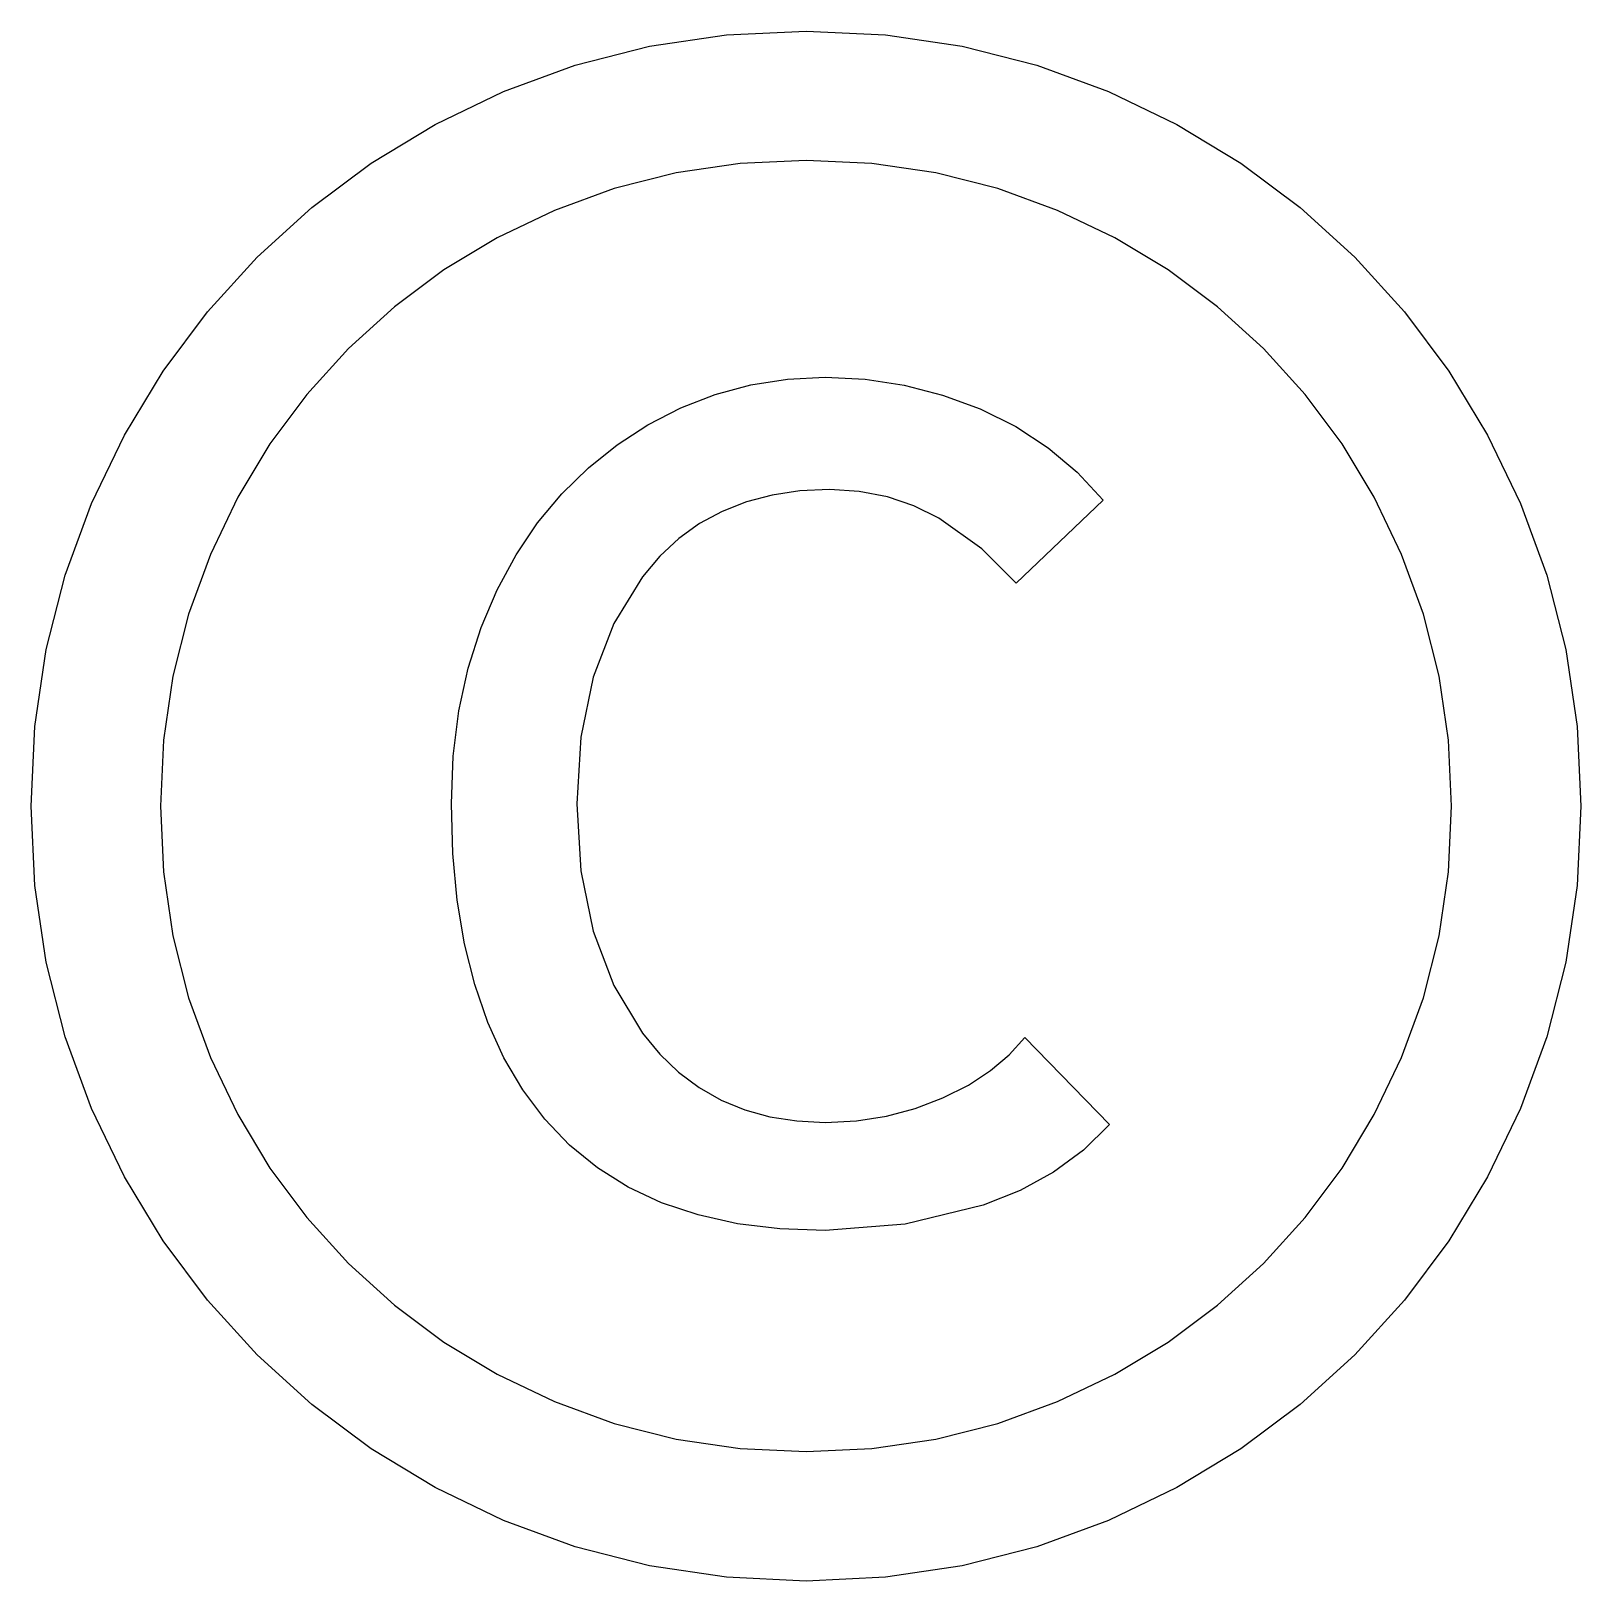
# Model space of a CAD drawing. Extents: x 0.8 to 11, y 0 to 10.1.
import ezdxf

# ---------------------------------------------------------------- set-up
doc = ezdxf.new("R2010")
doc.units = 0
doc.layers.get('0').update_dxf_attribs({"linetype": 'CONTINUOUS'})

msp = doc.modelspace()

# ---------------------------------------------------------------- linework, layer by layer
at = {"color": 0}
for p, q in [((5.38319, 10.1142), (5.90278, 10.1389)), ((5.90278, 10.1389), (6.42231, 10.1142)), ((4.39361, 9.91624), (4.88015, 10.0399)), ((4.88015, 10.0399), (5.38319, 10.1142)), ((6.42231, 10.1142), (6.92535, 10.0399)), ((6.92535, 10.0399), (7.41189, 9.91624)), ((3.92361, 9.74306), (4.39361, 9.91624)), ((7.41189, 9.91624), (7.88194, 9.74306)), ((3.47656, 9.52692), (3.92361, 9.74306)), ((7.88194, 9.74306), (8.32894, 9.52692)), ((3.05903, 9.27431), (3.47656, 9.52692)), ((8.32894, 9.52692), (8.74647, 9.27431)), ((2.671, 8.98525), (3.05903, 9.27431)), ((5.47179, 9.27132), (5.05382, 9.21013)), ((5.90278, 9.29167), (5.47179, 9.27132)), ((6.33376, 9.27132), (5.90278, 9.29167)), ((6.75174, 9.21013), (6.33376, 9.27132)), ((8.74647, 9.27431), (9.1345, 8.98525)), ((5.05382, 9.21013), (4.64887, 9.10812)), ((7.15668, 9.10812), (6.75174, 9.21013)), ((4.64887, 9.10812), (4.25694, 8.96528)), ((7.54861, 8.96528), (7.15668, 9.10812)), ((2.3125, 8.65972), (2.671, 8.98525)), ((4.25694, 8.96528), (3.88368, 8.78646)), ((7.92182, 8.78651), (7.54861, 8.96528)), ((9.1345, 8.98525), (9.49306, 8.65972)), ((3.88368, 8.78646), (3.53472, 8.57639)), ((8.27078, 8.57644), (7.92182, 8.78651)), ((1.98697, 8.30122), (2.3125, 8.65972)), ((9.49306, 8.65972), (9.81858, 8.30122)), ((3.53472, 8.57639), (3.21007, 8.33513)), ((8.59543, 8.33513), (8.27078, 8.57644)), ((3.21007, 8.33513), (2.90972, 8.0625)), ((8.89583, 8.0625), (8.59543, 8.33513)), ((1.69792, 7.91319), (1.98697, 8.30122)), ((9.81858, 8.30122), (10.1076, 7.91319)), ((2.90972, 8.0625), (2.6371, 7.76215)), ((9.1684, 7.76215), (8.89583, 8.0625)), ((1.44531, 7.49567), (1.69792, 7.91319)), ((10.1076, 7.91319), (10.3602, 7.49567)), ((5.30897, 7.76178), (5.54161, 7.82471)), ((5.54161, 7.82471), (5.78119, 7.86247)), ((5.78119, 7.86247), (6.02778, 7.875)), ((6.02778, 7.875), (6.28906, 7.86197)), ((6.28906, 7.86197), (6.54514, 7.82292)), ((6.54514, 7.82292), (6.796, 7.75781)), ((2.6371, 7.76215), (2.39583, 7.4375)), ((5.08333, 7.67361), (5.30897, 7.76178)), ((6.796, 7.75781), (7.04167, 7.66667)), ((9.40972, 7.4375), (9.1684, 7.76215)), ((4.86806, 7.56293), (5.08333, 7.67361)), ((7.04167, 7.66667), (7.27425, 7.55126)), ((4.66667, 7.43229), (4.86806, 7.56293)), ((7.27425, 7.55126), (7.48611, 7.41325)), ((1.22917, 7.04861), (1.44531, 7.49567)), ((2.39583, 7.4375), (2.18576, 7.08854)), ((4.47917, 7.28168), (4.66667, 7.43229)), ((7.48611, 7.41325), (7.67708, 7.25265)), ((9.61974, 7.08854), (9.40972, 7.4375)), ((10.3602, 7.49567), (10.5764, 7.04861)), ((4.30556, 7.11111), (4.47917, 7.28168)), ((7.67708, 7.25265), (7.84722, 7.06944)), ((4.14751, 6.92106), (4.30556, 7.11111)), ((5.68229, 7.10331), (5.51258, 7.05881)), ((5.86328, 7.12999), (5.68229, 7.10331)), ((6.05556, 7.13889), (5.86328, 7.12999)), ((6.25125, 7.12717), (6.05556, 7.13889)), ((6.43571, 7.09201), (6.25125, 7.12717)), ((1.05599, 6.57861), (1.22917, 7.04861)), ((2.18576, 7.08854), (2.00694, 6.71528)), ((5.35417, 6.99653), (5.20703, 6.91644)), ((5.51258, 7.05881), (5.35417, 6.99653)), ((6.60889, 7.03342), (6.43571, 7.09201)), ((6.77083, 6.95139), (6.60889, 7.03342)), ((7.84722, 7.06944), (7.27778, 6.52778)), ((9.79861, 6.71528), (9.61974, 7.08854)), ((10.5764, 7.04861), (10.7496, 6.57861)), ((4.00689, 6.71186), (4.14751, 6.92106)), ((5.20703, 6.91644), (5.07118, 6.81858)), ((7.05376, 6.75174), (6.77083, 6.95139)), ((5.07118, 6.81858), (4.94661, 6.7029)), ((2.00694, 6.71528), (1.8641, 6.32335)), ((3.88363, 6.48356), (4.00689, 6.71186)), ((4.94661, 6.7029), (4.83333, 6.56944)), ((7.27778, 6.52778), (7.05376, 6.75174)), ((9.9414, 6.32335), (9.79861, 6.71528)), ((0.932292, 6.09207), (1.05599, 6.57861)), ((4.83333, 6.56944), (4.64492, 6.26307)), ((10.7496, 6.57861), (10.8733, 6.09207)), ((3.77778, 6.23611), (3.88363, 6.48356)), ((1.8641, 6.32335), (1.7621, 5.9184)), ((10.0434, 5.9184), (9.9414, 6.32335)), ((3.69271, 5.97136), (3.77778, 6.23611)), ((4.64492, 6.26307), (4.51036, 5.91325)), ((0.858072, 5.58903), (0.932292, 6.09207)), ((10.8733, 6.09207), (10.9475, 5.58903)), ((1.7621, 5.9184), (1.7009, 5.50043)), ((3.63194, 5.69097), (3.69271, 5.97136)), ((4.51036, 5.91325), (4.42964, 5.52001)), ((10.1046, 5.50043), (10.0434, 5.9184)), ((3.59549, 5.39501), (3.63194, 5.69097)), ((0.833333, 5.06944), (0.858072, 5.58903)), ((10.9475, 5.58903), (10.9722, 5.06944)), ((1.7009, 5.50043), (1.68056, 5.06944)), ((4.42964, 5.52001), (4.40278, 5.08333)), ((10.125, 5.06944), (10.1046, 5.50043)), ((3.58333, 5.08333), (3.59549, 5.39501)), ((3.59289, 4.75944), (3.58333, 5.08333)), ((4.40278, 5.08333), (4.42964, 4.64583)), ((0.858072, 4.54992), (0.833333, 5.06944)), ((1.68056, 5.06944), (1.7009, 4.63846)), ((10.1046, 4.63846), (10.125, 5.06944)), ((10.9722, 5.06944), (10.9475, 4.54992)), ((3.62153, 4.45443), (3.59289, 4.75944)), ((1.7009, 4.63846), (1.7621, 4.22049)), ((4.42964, 4.64583), (4.51036, 4.25)), ((10.0434, 4.22049), (10.1046, 4.63846)), ((0.932292, 4.04688), (0.858072, 4.54992)), ((10.9475, 4.54992), (10.8733, 4.04688)), ((3.66928, 4.16829), (3.62153, 4.45443)), ((1.7621, 4.22049), (1.8641, 3.81554)), ((3.73611, 3.90104), (3.66928, 4.16829)), ((4.51036, 4.25), (4.64492, 3.89583)), ((9.9414, 3.81554), (10.0434, 4.22049)), ((1.05599, 3.56033), (0.932292, 4.04688)), ((10.8733, 4.04688), (10.7496, 3.56033)), ((3.82206, 3.65267), (3.73611, 3.90104)), ((4.64492, 3.89583), (4.83333, 3.58333)), ((1.8641, 3.81554), (2.00694, 3.42361)), ((9.79861, 3.42361), (9.9414, 3.81554)), ((3.92708, 3.42318), (3.82206, 3.65267)), ((1.22917, 3.09028), (1.05599, 3.56033)), ((4.83333, 3.58333), (4.94618, 3.44661)), ((7.23221, 3.44233), (7.33333, 3.55556)), ((7.33333, 3.55556), (7.88889, 2.98611)), ((10.7496, 3.56033), (10.5764, 3.09028)), ((2.00694, 3.42361), (2.18576, 3.0504)), ((4.05122, 3.21257), (3.92708, 3.42318)), ((4.94618, 3.44661), (5.06944, 3.32813)), ((7.10938, 3.3386), (7.23221, 3.44233)), ((9.61979, 3.0504), (9.79861, 3.42361)), ((5.06944, 3.32813), (5.20313, 3.22786)), ((6.96485, 3.24442), (7.10938, 3.3386)), ((4.19444, 3.02083), (4.05122, 3.21257)), ((5.20313, 3.22786), (5.34722, 3.14583)), ((5.34722, 3.14583), (5.50168, 3.08203)), ((6.61762, 3.08985), (6.79861, 3.15972)), ((6.79861, 3.15972), (6.96485, 3.24442)), ((1.44531, 2.64328), (1.22917, 3.09028)), ((2.18576, 3.0504), (2.39583, 2.70144)), ((5.50168, 3.08203), (5.66661, 3.03646)), ((6.42882, 3.03993), (6.61762, 3.08985)), ((9.40972, 2.70144), (9.61979, 3.0504)), ((10.5764, 3.09028), (10.3602, 2.64328)), ((4.35672, 2.84993), (4.19444, 3.02083)), ((5.66661, 3.03646), (5.84196, 3.00911)), ((5.84196, 3.00911), (6.02778, 3)), ((6.02778, 3), (6.23221, 3.00999)), ((6.23221, 3.00999), (6.42882, 3.03993)), ((7.88889, 2.98611), (7.71744, 2.81776)), ((4.53814, 2.70182), (4.35672, 2.84993)), ((7.71744, 2.81776), (7.52257, 2.67367)), ((1.69792, 2.22575), (1.44531, 2.64328)), ((2.39583, 2.70144), (2.6371, 2.37679)), ((4.73867, 2.5765), (4.53814, 2.70182)), ((7.52257, 2.67367), (7.30419, 2.55387)), ((9.1684, 2.37679), (9.40972, 2.70144)), ((10.3602, 2.64328), (10.1076, 2.22575)), ((4.95828, 2.47396), (4.73867, 2.5765)), ((7.30419, 2.55387), (7.0625, 2.45833)), ((5.197, 2.39421), (4.95828, 2.47396)), ((7.0625, 2.45833), (6.55035, 2.33333)), ((2.6371, 2.37679), (2.90972, 2.07639)), ((5.45481, 2.33724), (5.197, 2.39421)), ((5.73172, 2.30306), (5.45481, 2.33724)), ((6.55035, 2.33333), (6.02778, 2.29167)), ((8.89583, 2.07639), (9.1684, 2.37679)), ((6.02778, 2.29167), (5.73172, 2.30306)), ((1.98697, 1.83772), (1.69792, 2.22575)), ((10.1076, 2.22575), (9.81858, 1.83772)), ((2.90972, 2.07639), (3.21007, 1.80382)), ((8.59543, 1.80382), (8.89583, 2.07639)), ((2.3125, 1.47917), (1.98697, 1.83772)), ((9.81858, 1.83772), (9.49306, 1.47917)), ((3.21007, 1.80382), (3.53472, 1.5625)), ((8.27078, 1.5625), (8.59543, 1.80382)), ((3.53472, 1.5625), (3.88368, 1.35248)), ((7.92182, 1.35248), (8.27078, 1.5625)), ((2.671, 1.15365), (2.3125, 1.47917)), ((9.49306, 1.47917), (9.1345, 1.15365)), ((3.88368, 1.35248), (4.25694, 1.17361)), ((7.54861, 1.17361), (7.92182, 1.35248)), ((3.05903, 0.864583), (2.671, 1.15365)), ((4.25694, 1.17361), (4.64887, 1.03082)), ((7.15668, 1.03082), (7.54861, 1.17361)), ((9.1345, 1.15365), (8.74647, 0.864583)), ((4.64887, 1.03082), (5.05382, 0.928819)), ((6.75174, 0.928819), (7.15668, 1.03082)), ((5.05382, 0.928819), (5.47179, 0.867622)), ((6.33376, 0.867622), (6.75174, 0.928819)), ((3.47656, 0.611979), (3.05903, 0.864583)), ((5.47179, 0.867622), (5.90278, 0.847222)), ((5.90278, 0.847222), (6.33376, 0.867622)), ((8.74647, 0.864583), (8.32894, 0.611979)), ((3.92361, 0.395833), (3.47656, 0.611979)), ((8.32894, 0.611979), (7.88194, 0.395833)), ((4.39361, 0.222656), (3.92361, 0.395833)), ((7.88194, 0.395833), (7.41189, 0.222656)), ((4.88015, 0.098958), (4.39361, 0.222656)), ((7.41189, 0.222656), (6.92529, 0.098958)), ((5.38319, 0.02474), (4.88015, 0.098958)), ((5.90278, 0), (5.38319, 0.02474)), ((6.42225, 0.02474), (5.90278, 0)), ((6.92529, 0.098958), (6.42225, 0.02474))]:
    msp.add_line(p, q, dxfattribs=at)

doc.saveas('drawing.dxf')
